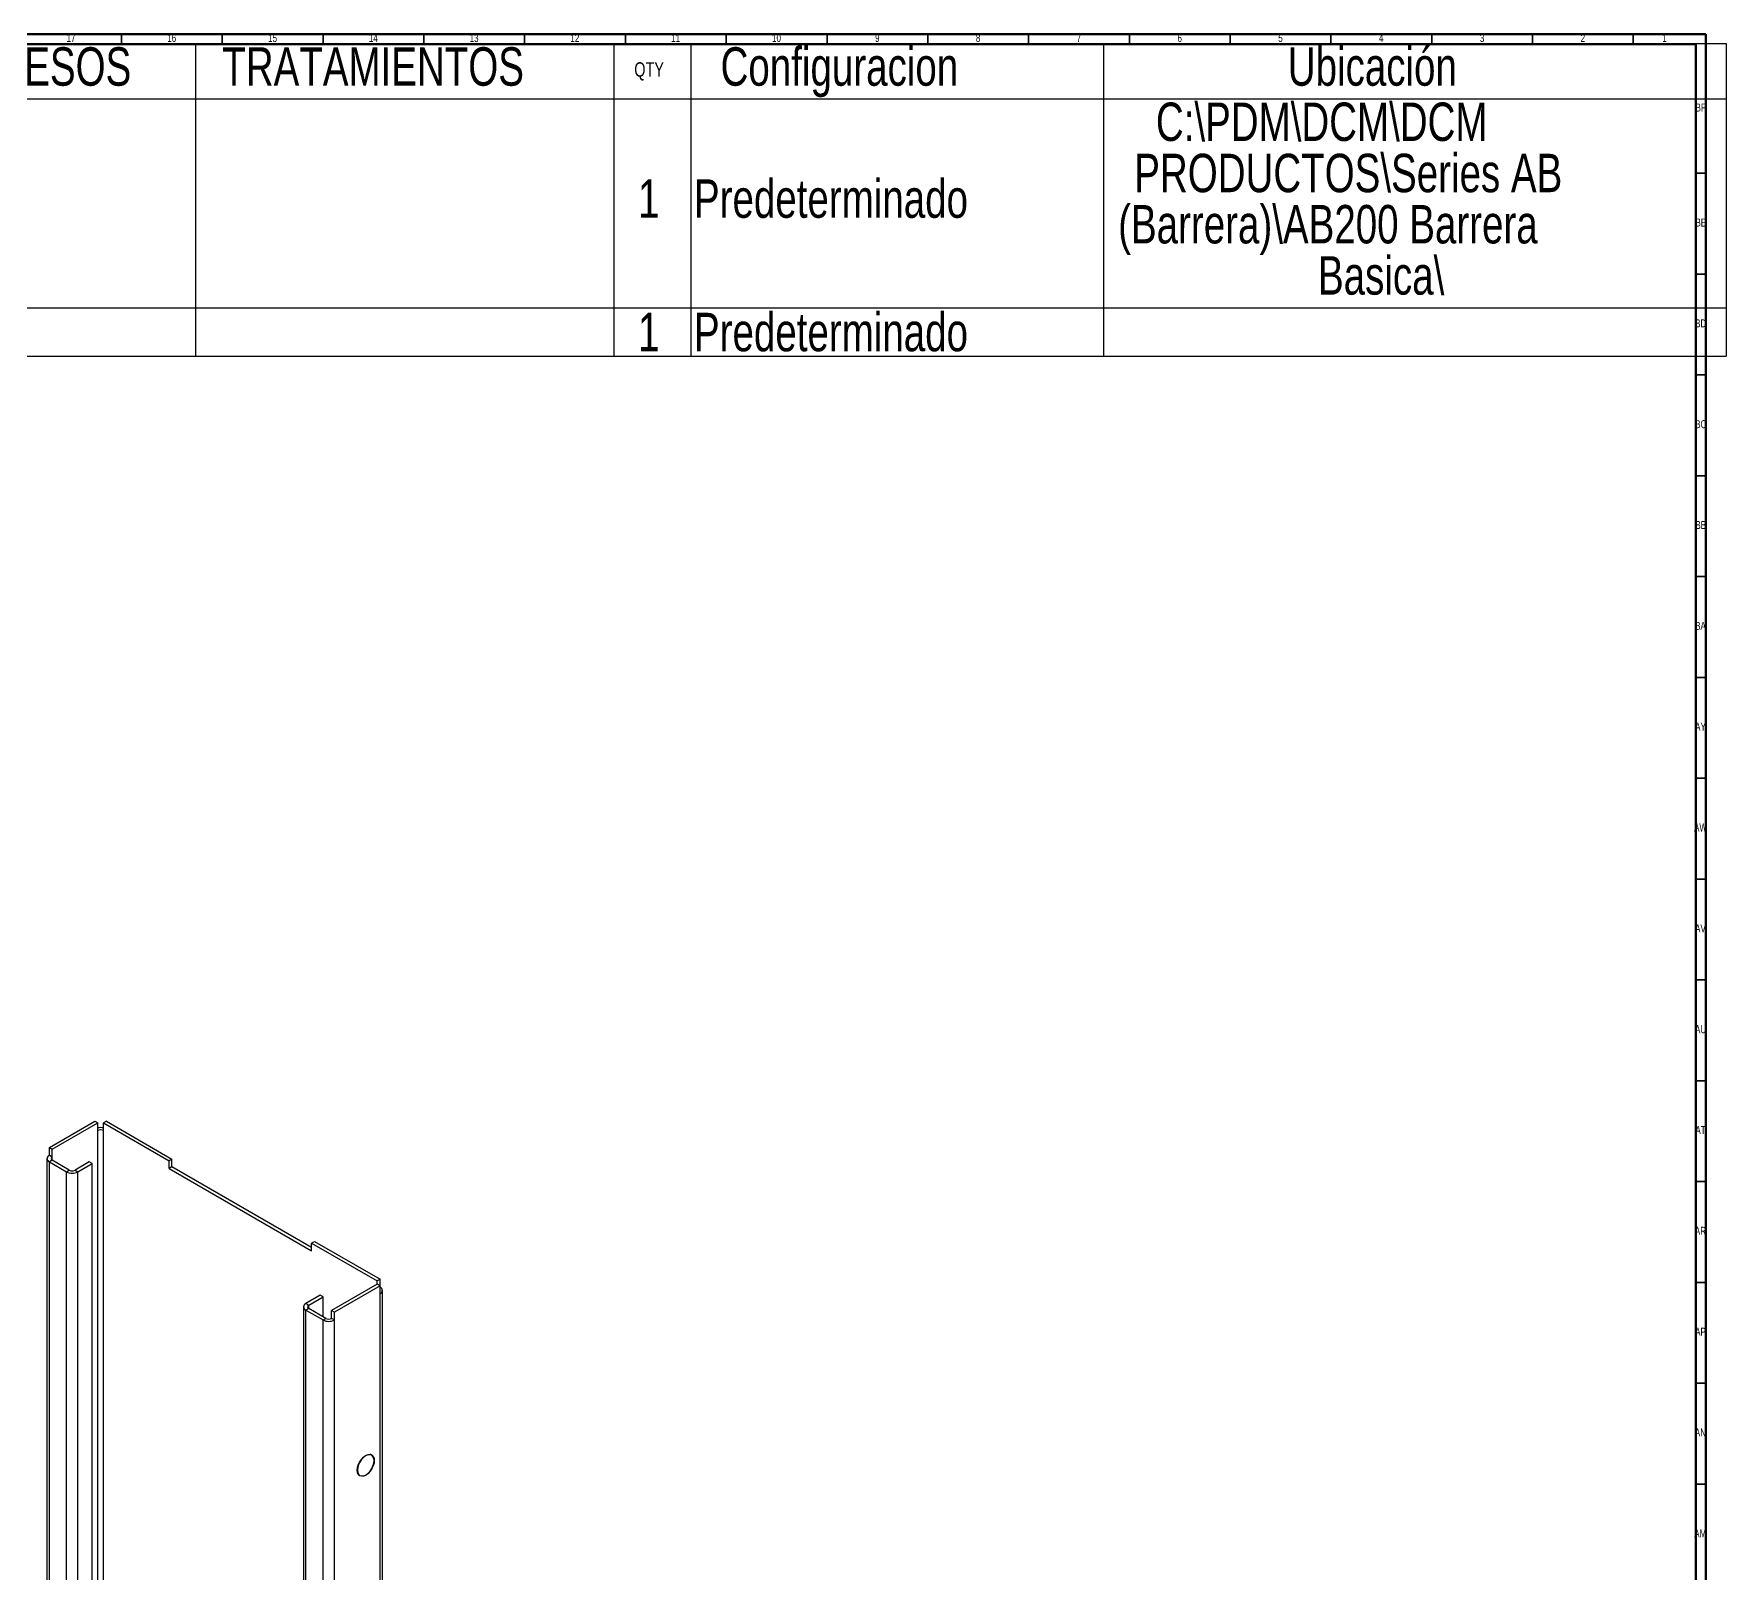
# Model space of a CAD drawing. Header units: millimetres. Extents: x 4 to 1687, y 5 to 2375.
# Drawn here: x 848 to 1687, y 1580 to 2343 of the extents above; entities that cross this region are included whole.
import ezdxf

# ---------------------------------------------------------------- set-up
doc = ezdxf.new("R2010")
doc.units = ezdxf.units.MM
doc.styles.add('SLDTEXTSTYLE6', font='TXT', dxfattribs={"width": 0.75})

# ---------------------------------------------------------------- blocks, each defined once
blk = doc.blocks.new('SW_TABLEANNOTATION_0')
at = {"color": 0, "linetype": 'Continuous', "lineweight": 25}
for p, q in [((0, 0), (0, -27.4)), ((0, 0), (47.76, 0)), ((47.76, 0), (47.76, -27.4)), ((47.76, 0), (240.83, 0)), ((240.83, 0), (240.83, -27.4)), ((240.83, 0), (444.96, 0)), ((444.96, 0), (444.96, -27.4)), ((444.96, 0), (517.45, 0)), ((517.45, 0), (517.45, -27.4)), ((517.45, 0), (658.14, 0)), ((658.14, 0), (658.14, -27.4)), ((658.14, 0), (768.84, 0)), ((768.84, 0), (768.84, -27.4)), ((768.84, 0), (917.97, 0)), ((917.97, 0), (917.97, -27.4)), ((917.97, 0), (1125.5, 0)), ((1125.5, 0), (1125.5, -27.4)), ((1125.5, 0), (1163.84, 0)), ((1163.84, 0), (1163.84, -27.4)), ((1163.84, 0), (1368.45, 0)), ((1368.45, 0), (1368.45, -27.4)), ((1368.45, 0), (1677.39, 0)), ((1677.39, 0), (1677.39, -27.4)), ((0, -27.4), (47.76, -27.4)), ((0, -27.4), (0, -131)), ((47.76, -27.4), (240.83, -27.4)), ((47.76, -27.4), (47.76, -131)), ((240.83, -27.4), (444.96, -27.4)), ((240.83, -27.4), (240.83, -131)), ((444.96, -27.4), (517.45, -27.4)), ((444.96, -27.4), (444.96, -131)), ((517.45, -27.4), (658.14, -27.4)), ((517.45, -27.4), (517.45, -131)), ((658.14, -27.4), (768.84, -27.4)), ((658.14, -27.4), (658.14, -131)), ((768.84, -27.4), (917.97, -27.4)), ((768.84, -27.4), (768.84, -131)), ((917.97, -27.4), (1125.5, -27.4)), ((917.97, -27.4), (917.97, -131)), ((1125.5, -27.4), (1163.84, -27.4)), ((1125.5, -27.4), (1125.5, -131)), ((1163.84, -27.4), (1368.45, -27.4)), ((1163.84, -27.4), (1163.84, -131)), ((1368.45, -27.4), (1677.39, -27.4)), ((1368.45, -27.4), (1368.45, -131)), ((1677.39, -27.4), (1677.39, -131)), ((0, -131), (0, -155.06)), ((0, -131), (47.76, -131)), ((47.76, -131), (47.76, -155.06)), ((47.76, -131), (240.83, -131)), ((240.83, -131), (240.83, -155.06)), ((240.83, -131), (444.96, -131)), ((444.96, -131), (444.96, -155.06)), ((444.96, -131), (517.45, -131)), ((517.45, -131), (517.45, -155.06)), ((517.45, -131), (658.14, -131)), ((658.14, -131), (658.14, -155.06)), ((658.14, -131), (768.84, -131)), ((768.84, -131), (768.84, -155.06)), ((768.84, -131), (917.97, -131)), ((917.97, -131), (917.97, -155.06)), ((917.97, -131), (1125.5, -131)), ((1125.5, -131), (1125.5, -155.06)), ((1125.5, -131), (1163.84, -131)), ((1163.84, -131), (1163.84, -155.06)), ((1163.84, -131), (1368.45, -131)), ((1368.45, -131), (1368.45, -155.06)), ((1368.45, -131), (1677.39, -131)), ((1677.39, -131), (1677.39, -155.06)), ((0, -155.06), (47.76, -155.06)), ((47.76, -155.06), (240.83, -155.06)), ((240.83, -155.06), (444.96, -155.06)), ((444.96, -155.06), (517.45, -155.06)), ((517.45, -155.06), (658.14, -155.06)), ((658.14, -155.06), (768.84, -155.06)), ((768.84, -155.06), (917.97, -155.06)), ((917.97, -155.06), (1125.5, -155.06)), ((1125.5, -155.06), (1163.84, -155.06)), ((1163.84, -155.06), (1368.45, -155.06)), ((1368.45, -155.06), (1677.39, -155.06))]:
    blk.add_line(p, q, dxfattribs=at)
at = {"color": 0, "linetype": 'Continuous', "lineweight": 0, "attachment_point": 1, "style": 'SLDTEXTSTYLE6'}
for s, insert, char_height in [('No de parte', (70.41, -1.84), 19.05), ('N.º DE PIEZA', (269.8, -1.84), 19.05), ('TIPO', (454.55, -1.84), 19.05), ('MATERIAL', (529.13, -1.84), 19.05), ('PESO', (682.52, -1.84), 19.05), ('PROCESOS', (777.89, -1.84), 19.05), ('TRATAMIENTOS', (931.34, -1.84), 19.05), ('Configuracion', (1178.53, -1.84), 19.05), ('Ubicación', (1459.92, -1.84), 19.05), ('QTY', (1135.72, -9.25), 7.144), ('C:\\\\PDM\\\\DCM\\\\DCM', (1394.48, -29.24), 19.05), ('AB200 1004A00', (249.96, -41.94), 19.05), ('PRODUCTOS\\\\Series AB', (1383.77, -54.64), 19.05), ('AB200 1004A00', (51.36, -67.34), 19.05), ('Perfil soporte', (264.14, -67.34), 19.05), ('CHA', (452.81, -67.34), 19.05), ('SAE 1010', (533.59, -67.34), 19.05), ('5037.82', (667.76, -67.34), 19.05), ('Predeterminado', (1165.34, -67.34), 19.05), ('1', (16.84, -67.34), 19.05), ('1', (1137.63, -67.34), 19.05), ('(Barrera)\\\\AB200 Barrera', (1375.78, -80.04), 19.05), ('mecanismo', (270.42, -92.74), 19.05), ('Basica\\\\', (1474.91, -105.44), 19.05), ('SAE 1010', (533.59, -133.51), 19.05), ('1', (1137.63, -133.51), 19.05), ('Predeterminado', (1165.34, -133.51), 19.05)]:
    blk.add_mtext(s, dxfattribs=dict(at, insert=insert, char_height=char_height))
blk = doc.blocks.new('Vista de dibujo4')
at = {"color": 7, "linetype": 'Continuous', "lineweight": 25}
for p, q in [((-126.11, 78.99), (-103.48, 92.05)), ((-124.69, 78.17), (-102.07, 91.23)), ((-103.48, 92.05), (-102.07, 91.23)), ((-102.07, 87.36), (-102.07, 91.23)), ((-102.07, -725.31), (-102.07, 87.36)), ((-97.82, 92.05), (-99.24, 91.23)), ((-99.24, 87.36), (-99.24, 91.23)), ((-99.24, 91.23), (-66.71, 72.46)), ((-99.24, -725.31), (-99.24, 87.36)), ((-97.82, 92.05), (-65.3, 73.27)), ((-126.11, 75.11), (-126.11, 78.99)), ((-126.11, 78.99), (-124.69, 78.17)), ((-124.69, 74.29), (-124.69, 78.17)), ((-127.28, 73.48), (-127.28, -702.44)), ((-124.69, 74.29), (-126.11, 75.11)), ((-124.69, 72.66), (-126.11, 71.84)), ((-126.11, 71.84), (-117.62, 66.95)), ((-126.11, -704.07), (-126.11, 71.84)), ((-124.69, 72.66), (-124.69, 74.29)), ((-116.21, 67.76), (-124.69, 72.66)), ((-117.62, 66.95), (-116.21, 67.76)), ((-106.31, 71.84), (-113.38, 67.76)), ((-113.38, 67.76), (-111.97, 66.95)), ((-111.97, 66.95), (-104.89, 71.03)), ((-104.89, 71.03), (-106.31, 71.84)), ((-104.89, -703.26), (-104.89, 71.03)), ((-65.3, 73.27), (-66.71, 72.46)), ((-66.71, 68.58), (-66.71, 72.46)), ((-65.3, 69.39), (-66.71, 68.58)), ((-66.71, 68.58), (4, 27.76)), ((-65.3, 69.39), (-65.3, 73.27)), ((4, 29.39), (-65.3, 69.39)), ((-117.62, -708.97), (-117.62, 66.95)), ((-111.97, -708.97), (-111.97, 66.95)), ((4, 31.64), (5.41, 32.45)), ((4, 27.76), (4, 31.64)), ((4, 31.64), (36.53, 12.86)), ((5.41, 32.45), (37.94, 13.68)), ((36.53, 11.23), (13.9, -1.84)), ((37.94, 10.41), (15.31, -2.65)), ((37.94, 13.68), (36.53, 12.86)), ((36.53, 11.23), (36.53, 12.86)), ((37.94, 10.41), (36.53, 11.23)), ((37.94, 10.41), (37.94, 13.68)), ((37.94, 6.53), (37.94, 10.41)), ((0, 0), (0, -775.92)), ((8.24, 5.71), (1.17, 1.63)), ((1.17, 1.63), (2.59, 0.82)), ((2.59, 0.82), (9.66, 4.9)), ((2.59, -0.82), (2.59, 0.82)), ((9.66, 4.9), (8.24, 5.71)), ((9.66, -4.9), (9.66, 4.9)), ((37.94, -806.13), (37.94, 6.53)), ((39.11, -804.5), (39.11, 8.16)), ((2.59, -0.82), (1.17, -1.63)), ((1.17, -1.63), (9.66, -6.53)), ((1.17, -777.55), (1.17, -1.63)), ((11.07, -5.71), (2.59, -0.82)), ((9.66, -6.53), (11.07, -5.71)), ((9.66, -782.45), (9.66, -6.53)), ((15.31, -2.65), (13.9, -1.84)), ((13.9, -5.71), (13.9, -1.84)), ((15.31, -6.53), (13.9, -5.71)), ((15.31, -6.53), (15.31, -2.65)), ((15.31, -782.45), (15.31, -6.53)), ((30.73, -73.94), (30.59, -73.86)), ((30.73, -73.78), (30.73, -73.94)), ((31.01, -73.78), (31.01, -73.61)), ((33.77, -73.57), (33, -73.13)), ((33.12, -73.2), (33.08, -73.13)), ((27.2, -83.17), (27.97, -83.62)), ((30.73, -83.57), (30.58, -83.48)), ((30.73, -83.41), (30.73, -83.57)), ((31.01, -83.41), (31.01, -83.24))]:
    blk.add_line(p, q, dxfattribs=at)
at = {"color": 7, "linetype": 'Continuous', "lineweight": 25, "flags": 128}
for points in [[(30.73, -83.57), (29.66, -83.99), (28.67, -84.05), (27.82, -83.76), (27.17, -83.13), (26.77, -82.2), (26.63, -81.04), (26.77, -79.72), (27.17, -78.32), (27.82, -76.95), (28.67, -75.68), (29.66, -74.6), (30.73, -73.78)], [(30.73, -73.94), (29.7, -74.73), (28.74, -75.78), (27.92, -77), (27.29, -78.34), (26.9, -79.68), (26.77, -80.96), (26.9, -82.08), (27.29, -82.98), (27.92, -83.59), (28.74, -83.87), (29.7, -83.81), (30.73, -83.41)], [(31.01, -73.61), (32.08, -73.2), (33.07, -73.13), (33.92, -73.43), (34.57, -74.06), (34.97, -74.98), (35.11, -76.14), (34.97, -77.46), (34.57, -78.86), (33.92, -80.24), (33.07, -81.51), (32.08, -82.59), (31.01, -83.41)], [(31.01, -83.24), (32.04, -82.45), (33, -81.41), (33.82, -80.18), (34.45, -78.85), (34.84, -77.5), (34.97, -76.22), (34.84, -75.1), (34.45, -74.21), (33.82, -73.6), (33, -73.32), (32.04, -73.38), (31.01, -73.78)], [(27.25, -83.23), (27.25, -83.23), (27.32, -83.24)]]:
    blk.add_lwpolyline(points, dxfattribs=at)
at = {"color": 7, "linetype": 'Continuous', "lineweight": 25}
for centre, radius, start, end in [((-100.65, 82.1), 6.75, 77.90769, 102.09231), ((-100.65, 84.63), 3.07, 62.60967, 117.39033), ((-125.49, 73.48), 1.75, 110.78342, 249.21658), ((-124.38, 73.48), 0.873, 110.78342, 249.21658), ((-114.79, 70.49), 3.07, 242.60967, 297.39033), ((-114.79, 72.4), 6.15, 242.60967, 297.39033), ((37.32, 8.16), 1.75, 290.78342, 69.21658), ((1.79, 0), 1.75, 110.78342, 249.21658), ((2.9, 0), 0.873, 110.78342, 249.21658), ((12.49, -1.07), 6.15, 242.60967, 297.39033), ((12.49, -2.99), 3.07, 242.60967, 297.39033)]:
    blk.add_arc(centre, radius, start, end, dxfattribs=at)

msp = doc.modelspace()

# ---------------------------------------------------------------- linework, layer by layer
at = {"color": 7, "linetype": 'Continuous', "lineweight": 70}
for p, q in [((5, 2343), (1677, 2343)), ((1677, 2343), (1677, 5)), ((10, 2338), (1672, 2338)), ((1672, 2338), (1672, 10))]:
    msp.add_line(p, q, dxfattribs=at)
at = {"color": 7, "linetype": 'Continuous', "lineweight": 35}
for p, q in [((891, 2338), (891, 2343)), ((941, 2338), (941, 2343)), ((991, 2338), (991, 2343)), ((1041, 2338), (1041, 2343)), ((1091, 2338), (1091, 2343)), ((1141, 2338), (1141, 2343)), ((1191, 2338), (1191, 2343)), ((1241, 2338), (1241, 2343)), ((1291, 2338), (1291, 2343)), ((1341, 2338), (1341, 2343)), ((1391, 2338), (1391, 2343)), ((1441, 2338), (1441, 2343)), ((1491, 2338), (1491, 2343)), ((1541, 2338), (1541, 2343)), ((1591, 2338), (1591, 2343)), ((1641, 2338), (1641, 2343)), ((1672, 2274), (1677, 2274)), ((1672, 2224), (1677, 2224)), ((1672, 2174), (1677, 2174)), ((1672, 2124), (1677, 2124)), ((1672, 2074), (1677, 2074)), ((1672, 2024), (1677, 2024)), ((1672, 1974), (1677, 1974)), ((1672, 1924), (1677, 1924)), ((1672, 1874), (1677, 1874)), ((1672, 1824), (1677, 1824)), ((1672, 1774), (1677, 1774)), ((1672, 1724), (1677, 1724)), ((1672, 1674), (1677, 1674)), ((1672, 1624), (1677, 1624))]:
    msp.add_line(p, q, dxfattribs=at)

# ---------------------------------------------------------------- block references
at = {"color": 6, "linetype": 'Continuous', "lineweight": 0}
msp.add_blockref('SW_TABLEANNOTATION_0', (9.66, 2338.3), dxfattribs=at)
at = {"color": 7, "linetype": 'Continuous', "lineweight": 25}
msp.add_blockref('Vista de dibujo4', (981.31, 1711.89), dxfattribs=at)

# ---------------------------------------------------------------- texts
at = {"color": 6, "linetype": 'Continuous', "lineweight": 0, "attachment_point": 2, "style": 'SLDTEXTSTYLE6'}
for s, insert, char_height in [('17', (865.92, 2343.06), 3.969), ('16', (915.92, 2343.06), 3.969), ('15', (965.92, 2343.06), 3.969), ('14', (1015.92, 2343.06), 3.969), ('13', (1065.92, 2343.06), 3.969), ('12', (1115.92, 2343.06), 3.969), ('11', (1165.92, 2343.06), 3.969), ('10', (1215.92, 2343.06), 3.969), ('9', (1265.96, 2343.06), 3.97), ('8', (1315.96, 2343.06), 3.97), ('7', (1365.96, 2343.06), 3.97), ('6', (1415.96, 2343.06), 3.97), ('5', (1465.96, 2343.06), 3.97), ('4', (1515.96, 2343.06), 3.97), ('3', (1565.96, 2343.06), 3.97), ('2', (1615.96, 2343.06), 3.97), ('1', (1656.46, 2343.06), 3.97), ('BF', (1674.43, 2308.56), 3.969), ('BE', (1674.48, 2251.56), 3.969), ('BD', (1674.42, 2201.56), 3.969), ('BC', (1674.43, 2151.56), 3.969), ('BB', (1674.44, 2101.56), 3.969), ('BA', (1674.31, 2051.56), 3.969), ('AY', (1674.32, 2001.56), 3.969), ('AW', (1674.34, 1951.56), 3.969), ('AV', (1674.28, 1901.56), 3.969), ('AU', (1674.35, 1851.56), 3.969), ('AT', (1674.33, 1801.56), 3.969), ('AR', (1674.28, 1751.56), 3.969), ('AP', (1674.32, 1701.56), 3.969), ('AN', (1674.3, 1651.56), 3.969), ('AM', (1674.2, 1601.56), 3.969)]:
    msp.add_mtext(s, dxfattribs=dict(at, insert=insert, char_height=char_height))

doc.saveas('drawing.dxf')
